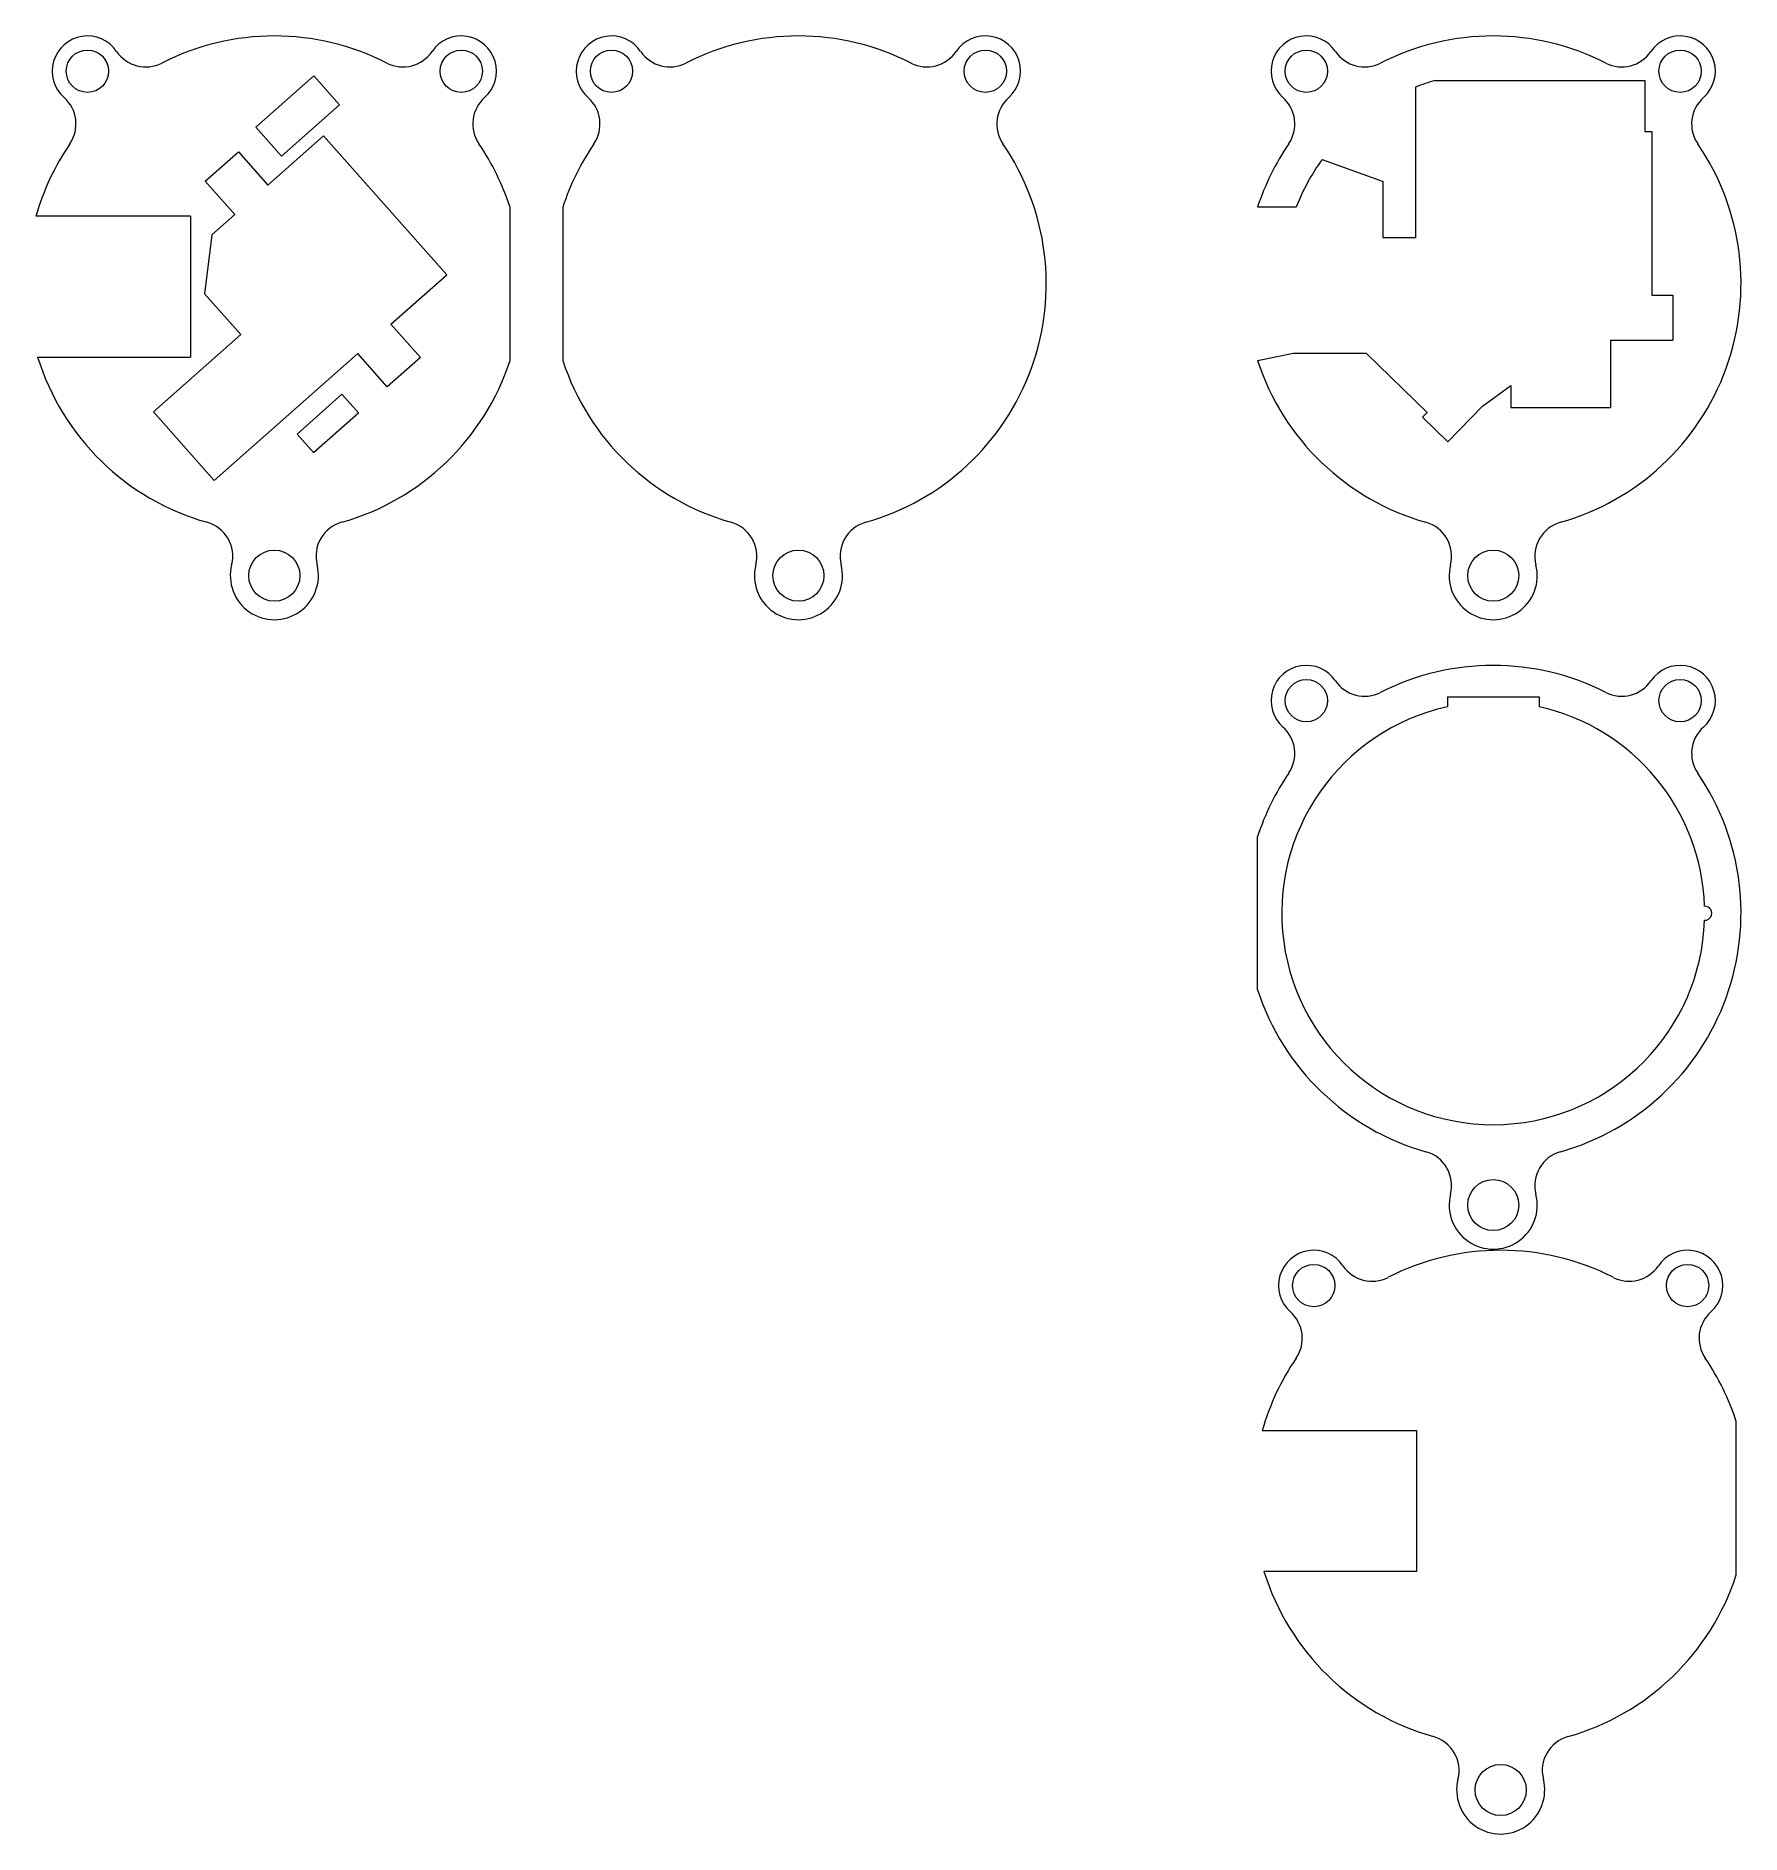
# Model space of a CAD drawing. Header units: inches. Extents: x 0.71 to 5.55, y 2.93 to 8.03.
import ezdxf

# ---------------------------------------------------------------- set-up
doc = ezdxf.new("R2010")
doc.units = ezdxf.units.IN
doc.header["$MEASUREMENT"] = 0

msp = doc.modelspace()

# ---------------------------------------------------------------- linework, layer by layer
at = {"color": 7, "linetype": 'Continuous', "lineweight": 15}
for p, q in [((1.4962, 7.9175), (1.3314, 7.7717)), ((1.5691, 7.8351), (1.4962, 7.9175)), ((4.6221, 7.8852), (4.6221, 7.4572)), ((4.678, 7.9042), (5.2726, 7.9042)), ((5.2726, 7.9042), (5.2726, 7.7592)), ((1.4043, 7.6893), (1.5691, 7.8351)), ((1.3314, 7.7717), (1.4043, 7.6893)), ((5.2726, 7.7592), (5.2926, 7.7592)), ((5.2926, 7.7592), (5.2926, 7.2952)), ((1.366, 7.6074), (1.524, 7.7472)), ((1.8732, 7.3524), (1.524, 7.7472)), ((1.1881, 7.6182), (1.2825, 7.7017)), ((1.2825, 7.7017), (1.366, 7.6074)), ((4.357, 7.6797), (4.5306, 7.6172)), ((1.1881, 7.6182), (1.2716, 7.5239)), ((4.5306, 7.4572), (4.5306, 7.6172)), ((1.1458, 7.5192), (0.7078, 7.5192)), ((1.1458, 7.5192), (1.1458, 7.1192)), ((1.2716, 7.5239), (1.2064, 7.4662)), ((2.0529, 7.1097), (2.0529, 7.5447)), ((2.2025, 7.5447), (2.2025, 7.1097)), ((4.2834, 7.5447), (4.1739, 7.5447)), ((1.2064, 7.4662), (1.1863, 7.2989)), ((4.6221, 7.4572), (4.5306, 7.4572)), ((1.7151, 7.2126), (1.8732, 7.3524)), ((1.1863, 7.2989), (1.2887, 7.183)), ((5.2926, 7.2952), (5.3521, 7.2952)), ((5.3521, 7.2952), (5.3521, 7.1672)), ((1.7151, 7.2126), (1.7986, 7.1182)), ((1.0409, 6.9638), (1.2887, 7.183)), ((5.1756, 7.1672), (5.1756, 6.9762)), ((5.1756, 7.1672), (5.3521, 7.1672)), ((0.7125, 7.1192), (1.1458, 7.1192)), ((1.6208, 7.1291), (1.2134, 6.7688)), ((1.7042, 7.0348), (1.6208, 7.1291)), ((1.7986, 7.1182), (1.7042, 7.0348)), ((4.1739, 7.1097), (4.2758, 7.1302)), ((4.2758, 7.1302), (4.4816, 7.1302)), ((4.4816, 7.1302), (4.6548, 6.9616)), ((1.5761, 7.0136), (1.4488, 6.9009)), ((1.6225, 6.9611), (1.5761, 7.0136)), ((4.8121, 6.9797), (4.8921, 7.0382)), ((4.8921, 7.0382), (4.8921, 6.9762)), ((1.0409, 6.9638), (1.2134, 6.7688)), ((1.4952, 6.8485), (1.6225, 6.9611)), ((4.6548, 6.9616), (4.642, 6.9485)), ((4.642, 6.9485), (4.7137, 6.8787)), ((4.8121, 6.9797), (4.7137, 6.8787)), ((4.8921, 6.9762), (5.1756, 6.9762)), ((1.4488, 6.9009), (1.4952, 6.8485)), ((4.7126, 6.1554), (4.9726, 6.1554)), ((4.7126, 6.1554), (4.7126, 6.1271)), ((4.9726, 6.1554), (4.9726, 6.1271)), ((4.1739, 5.3239), (4.1739, 5.7589)), ((5.5323, 3.6644), (5.5323, 4.0994)), ((4.1873, 4.0739), (4.6253, 4.0739)), ((4.6253, 4.0739), (4.6253, 3.6739)), ((4.6253, 3.6739), (4.192, 3.6739))]:
    msp.add_line(p, q, dxfattribs=at)
for centre, radius in [((0.8539, 7.9304), 0.06), ((1.9145, 7.9304), 0.06), ((2.3408, 7.9304), 0.06), ((3.4015, 7.9304), 0.06), ((4.3122, 7.9304), 0.06), ((5.3729, 7.9304), 0.06), ((1.3842, 6.4991), 0.0725), ((2.8712, 6.4991), 0.0725), ((4.8426, 6.4991), 0.0725), ((4.3122, 6.1445), 0.06), ((5.3729, 6.1445), 0.06), ((4.8426, 4.7132), 0.0725), ((4.3333, 4.485), 0.06), ((5.394, 4.485), 0.06), ((4.8637, 3.0537), 0.0725)]:
    msp.add_circle(centre, radius, dxfattribs=at)
for centre, radius, start, end in [((0.8539, 7.9304), 0.1, 34.1722, 228.4771), ((1.3842, 7.3272), 0.7031, 62.9803, 117.0197), ((1.9145, 7.9304), 0.1, 311.5229, 145.8278), ((2.3408, 7.9304), 0.1, 34.1722, 228.4771), ((2.8712, 7.3272), 0.7031, 62.9803, 117.0197), ((3.4015, 7.9304), 0.1, 311.5229, 145.8278), ((4.3122, 7.9304), 0.1, 34.1722, 228.4771), ((4.8426, 7.3272), 0.7031, 62.9803, 117.0197), ((5.3729, 7.9304), 0.1, 311.5229, 145.8278), ((1.0193, 8.0427), 0.1, 214.1722, 297.0197), ((1.7491, 8.0427), 0.1, 242.9803, 325.8278), ((2.5063, 8.0427), 0.1, 214.1722, 297.0197), ((3.236, 8.0427), 0.1, 242.9803, 325.8278), ((4.4777, 8.0427), 0.1, 214.1722, 297.0197), ((5.2074, 8.0427), 0.1, 242.9803, 325.8278), ((4.8426, 7.3272), 0.6, 105.9156, 111.5615), ((0.7213, 7.7806), 0.1, 325.6296, 48.4771), ((2.0471, 7.7806), 0.1, 131.5229, 214.3704), ((2.2082, 7.7806), 0.1, 325.6296, 48.4771), ((3.5341, 7.7806), 0.1, 131.5229, 214.3704), ((4.1796, 7.7806), 0.1, 325.6296, 48.4771), ((5.5055, 7.7806), 0.1, 131.5229, 214.3704), ((1.3842, 7.3272), 0.7031, 145.6296, 164.1537), ((1.3842, 7.3272), 0.7031, 18.0184, 34.3704), ((2.8712, 7.3272), 0.7031, 145.6296, 161.9816), ((2.8712, 7.3272), 0.7031, 285.7589, 34.3704), ((4.8426, 7.3272), 0.7031, 145.6296, 161.9816), ((4.8426, 7.3272), 0.7031, 285.7589, 34.3704), ((4.8426, 7.3272), 0.6, 144.0202, 158.7462), ((1.3842, 7.3272), 0.7031, 197.2063, 254.2411), ((1.3842, 7.3272), 0.7031, 285.7589, 341.9816), ((2.8712, 7.3272), 0.7031, 198.0184, 254.2411), ((4.8426, 7.3272), 0.7031, 198.0184, 254.2411), ((1.1661, 6.5543), 0.1, 345.8017, 74.2411), ((1.6023, 6.5543), 0.1, 105.7589, 194.1983), ((2.653, 6.5543), 0.1, 345.8017, 74.2411), ((3.0893, 6.5543), 0.1, 105.7589, 194.1983), ((4.6244, 6.5543), 0.1, 345.8017, 74.2411), ((5.0607, 6.5543), 0.1, 105.7589, 194.1983), ((1.3842, 6.4991), 0.125, 165.8017, 14.1983), ((2.8712, 6.4991), 0.125, 165.8017, 14.1983), ((4.8426, 6.4991), 0.125, 165.8017, 14.1983), ((4.3122, 6.1445), 0.1, 34.1722, 228.4771), ((4.8426, 5.5414), 0.7031, 62.9803, 117.0197), ((5.3729, 6.1445), 0.1, 311.5229, 145.8278), ((4.4777, 6.2569), 0.1, 214.1722, 297.0197), ((5.2074, 6.2569), 0.1, 242.9803, 325.8278), ((4.8426, 5.5414), 0.6, 102.5133, 358.0901), ((4.8426, 5.5414), 0.6, 1.9099, 77.4867), ((4.1796, 5.9948), 0.1, 325.6296, 48.4771), ((5.5055, 5.9948), 0.1, 131.5229, 214.3704), ((4.8426, 5.5414), 0.7031, 145.6296, 161.9816), ((4.8426, 5.5414), 0.7031, 285.7589, 34.3704), ((5.4426, 5.5414), 0.02, 269.045, 90.955), ((4.8426, 5.5414), 0.7031, 198.0184, 254.2411), ((4.6244, 4.7684), 0.1, 345.8017, 74.2411), ((5.0607, 4.7684), 0.1, 105.7589, 194.1983), ((4.8426, 4.7132), 0.125, 165.8017, 14.1983), ((4.3333, 4.485), 0.1, 34.1722, 228.4771), ((4.4988, 4.5973), 0.1, 214.1722, 297.0197), ((4.8637, 3.8819), 0.7031, 62.9803, 117.0197), ((5.2286, 4.5973), 0.1, 242.9803, 325.8278), ((5.394, 4.485), 0.1, 311.5229, 145.8278), ((4.2008, 4.3353), 0.1, 325.6296, 48.4771), ((5.5266, 4.3353), 0.1, 131.5229, 214.3704), ((4.8637, 3.8819), 0.7031, 145.6296, 164.1537), ((4.8637, 3.8819), 0.7031, 18.0184, 34.3704), ((4.8637, 3.8819), 0.7031, 197.2063, 254.2411), ((4.8637, 3.8819), 0.7031, 285.7589, 341.9816), ((4.6456, 3.1089), 0.1, 345.8017, 74.2411), ((5.0818, 3.1089), 0.1, 105.7589, 194.1983), ((4.8637, 3.0537), 0.125, 165.8017, 14.1983)]:
    msp.add_arc(centre, radius, start, end, dxfattribs=at)

doc.saveas('drawing.dxf')
